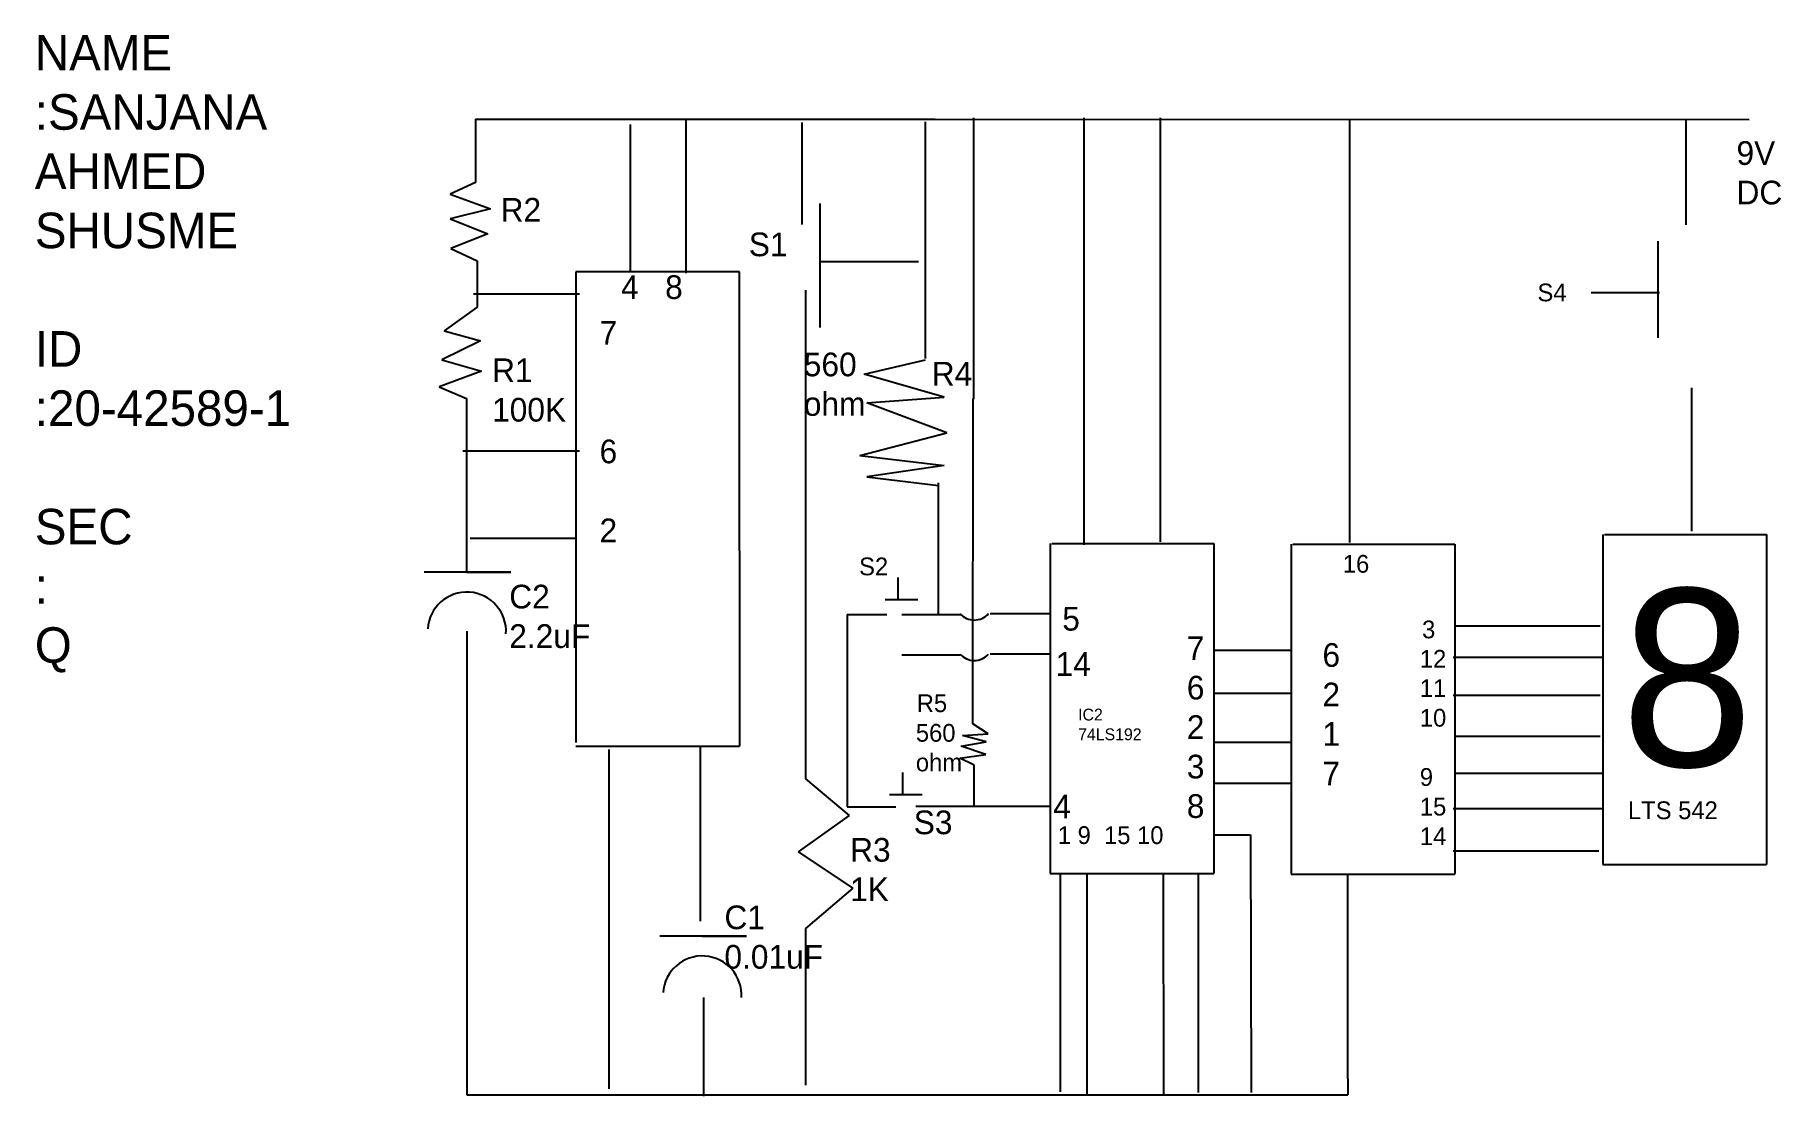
# Model space of a CAD drawing. Header units: inches. Extents: x 24 to 172, y 38 to 127.
import ezdxf

# ---------------------------------------------------------------- set-up
doc = ezdxf.new("R2010")
doc.units = ezdxf.units.IN
doc.header["$MEASUREMENT"] = 0

msp = doc.modelspace()

# ---------------------------------------------------------------- linework, layer by layer
for p, q in [((61.56, 120.09), (100.34, 120.09)), ((61.56, 120.09), (61.56, 114.73)), ((74.62, 107.19), (74.62, 119.64)), ((79.34, 107.07), (79.34, 120)), ((89.12, 111.18), (89.12, 119.8)), ((99.53, 99.87), (99.53, 119.86)), ((100.34, 120.09), (169.07, 120.04)), ((103.61, 96.45), (103.61, 120.2)), ((112.92, 84.15), (112.92, 120.2)), ((119.36, 84.39), (119.36, 120.2)), ((135.36, 84.33), (135.36, 120.01)), ((163.72, 120.04), (163.72, 111.17)), ((61.56, 114.73), (59.4, 113.76)), ((59.4, 113.76), (62.81, 112.5)), ((62.81, 112.5), (59.4, 111.67)), ((90.61, 112.97), (90.61, 102.5)), ((59.4, 111.67), (62.6, 110.41)), ((62.6, 110.41), (59.47, 109.16)), ((59.47, 109.16), (61.7, 108.12)), ((161.36, 109.78), (161.36, 101.62)), ((61.7, 108.12), (61.7, 104.22)), ((90.61, 108.05), (98.93, 108.05)), ((83.83, 107.18), (70.02, 107.18)), ((70.02, 107.18), (70.02, 83.63)), ((83.83, 83.63), (83.83, 107.18)), ((61.39, 105.33), (70.33, 105.33)), ((89.43, 64.38), (89.43, 105.64)), ((161.5, 105.42), (155.72, 105.42)), ((61.7, 104.22), (58.91, 102.2)), ((58.91, 102.2), (61.98, 101.37)), ((61.98, 101.37), (58.7, 99.76)), ((62.05, 98.79), (58.49, 97.47)), ((58.7, 99.76), (62.05, 98.79)), ((94.35, 98.54), (99.53, 99.75)), ((58.49, 97.47), (60.79, 96.49)), ((101.1, 96.61), (94.35, 98.54)), ((164.18, 97.39), (164.18, 85.29)), ((60.79, 96.49), (60.79, 81.83)), ((94.59, 96.13), (101.1, 96.61)), ((101.34, 93.6), (94.59, 96.13)), ((103.54, 69.03), (103.56, 96.49)), ((93.99, 91.67), (101.34, 93.6)), ((60.47, 92.09), (70.33, 92.09)), ((93.99, 91.67), (101.1, 90.83)), ((101.1, 90.83), (94.59, 89.87)), ((94.59, 89.87), (100.62, 89.14)), ((100.62, 78.3), (100.62, 89.38)), ((61.09, 84.7), (70.02, 84.7)), ((110.07, 84.25), (110.07, 56.38)), ((110.21, 84.25), (123.88, 84.25)), ((123.88, 84.25), (123.88, 56.66)), ((130.41, 84.21), (130.41, 56.34)), ((130.55, 84.21), (144.21, 84.21)), ((144.21, 84.21), (144.21, 56.62)), ((156.71, 85.01), (156.71, 57.14)), ((156.85, 85.01), (170.51, 85.01)), ((170.51, 85.01), (170.51, 57.42)), ((70.02, 83.63), (70.02, 67.46)), ((83.83, 83.63), (83.83, 67.15)), ((64.54, 81.83), (57.23, 81.83)), ((60.79, 81.83), (64.54, 81.83)), ((97.24, 79.53), (97.24, 81.39)), ((92.91, 78.26), (92.91, 62.02)), ((92.91, 78.26), (96.27, 78.26)), ((96.12, 79.53), (98.88, 79.53)), ((97.54, 78.26), (102.46, 78.26)), ((105, 78.34), (109.99, 78.34)), ((60.82, 76.84), (60.81, 64.48)), ((144.2, 77.29), (156.49, 77.29)), ((123.89, 75.24), (130.35, 75.24)), ((97.54, 74.85), (102.46, 74.85)), ((105, 74.93), (109.99, 74.93)), ((144.08, 74.66), (156.61, 74.66)), ((123.89, 71.61), (130.35, 71.61)), ((144.08, 71.44), (156.49, 71.44)), ((102.65, 68.04), (104.82, 68.17)), ((104.66, 67.52), (102.65, 68.04)), ((104.82, 68.17), (103.54, 69.03)), ((144.2, 67.98), (156.49, 67.98)), ((70.02, 67.15), (83.83, 67.15)), ((72.79, 66.85), (72.79, 38.21)), ((80.5, 67.15), (80.5, 52.38)), ((102.42, 66.13), (104.63, 66.43)), ((102.55, 67.15), (104.66, 67.52)), ((104.63, 66.43), (102.55, 67.15)), ((123.81, 67.49), (130.35, 67.49)), ((97.61, 63.06), (97.61, 64.92)), ((103.64, 65.54), (102.42, 66.13)), ((103.63, 62.16), (103.64, 65.54)), ((144.2, 64.87), (156.73, 64.87)), ((60.81, 64.48), (60.81, 37.71)), ((93.13, 61.3), (89.43, 64.38)), ((123.89, 64.02), (130.43, 64.02)), ((92.91, 62.02), (97.02, 62.02)), ((96.49, 63.06), (99.25, 63.06)), ((98.73, 62.09), (110.07, 62.09)), ((88.81, 58.23), (93.13, 61.3)), ((144.08, 61.89), (156.61, 61.89)), ((123.89, 59.66), (126.96, 59.66)), ((126.96, 59.66), (127.01, 37.9)), ((93.44, 55.15), (88.81, 58.23)), ((144.08, 58.31), (156.38, 58.31)), ((110.07, 56.38), (123.88, 56.38)), ((110.89, 56.38), (110.89, 37.97)), ((113.15, 56.37), (113.16, 37.73)), ((119.6, 56.38), (119.61, 37.71)), ((122.59, 37.9), (122.59, 56.38)), ((123.88, 56.66), (123.88, 56.38)), ((130.41, 56.34), (144.21, 56.34)), ((135.17, 39.05), (135.17, 56.34)), ((144.21, 56.62), (144.21, 56.34)), ((156.71, 57.14), (170.51, 57.14)), ((170.51, 57.42), (170.51, 57.14)), ((89.43, 51.76), (93.44, 55.15)), ((89.43, 38.52), (89.43, 51.76)), ((84.42, 51.11), (77.11, 51.11)), ((80.67, 51.11), (84.42, 51.11)), ((80.8, 45.91), (80.8, 37.6)), ((135.17, 39.05), (135.17, 37.71)), ((60.81, 37.71), (135.17, 37.71))]:
    msp.add_line(p, q)
for centre, radius, start, end in [((60.82, 76.84), 3.31, 356.3491, 176.3491), ((103.65, 79.38), 1.59, 221.211, 318.789), ((103.65, 75.97), 1.59, 221.211, 318.789), ((80.69, 46.12), 3.31, 356.3491, 176.3491)]:
    msp.add_arc(centre, radius, start, end)

# ---------------------------------------------------------------- texts
at = {"attachment_point": 1}
for s, insert, char_height, width in [('NAME :SANJANA AHMED SHUSME\\P\\PID :20-42589-1\\P\\PSEC : Q', (24.35, 127.19), 3, 3.1446), ('9V\\PDC', (167.99, 118.22), 2, 11.0764), ('R2', (63.67, 113.43), 2, 3.7508), ('S1', (84.62, 110.51), 2, 4.475), ('4   8', (73.84, 106.9), 2, 11.4944), ('S4', (151.19, 106.2), 1.5, 8.7847), ('7\\P\\P\\P6\\P\\P2', (72.02, 103.03), 2, 1.9359), ('560\\Pohm', (89.26, 100.37), 2, 8.4467), ('R1\\P100K', (62.95, 99.88), 2, 4.5978), ('R4', (100.06, 99.59), 2, 4.6642), ('S2', (93.93, 83.07), 1.5, 2.5398), ('16', (134.76, 83.29), 1.5, 5.1562), ('C2\\P2.2uF', (64.4, 80.77), 2, 3.6298), ('8', (158.25, 80.43), 15, 12.0312), ('5', (111.08, 78.9), 2, 3.8194), ('3', (141.45, 77.75), 1.5, 5.9201), ('7\\P6\\P2\\P3\\P8', (121.59, 76.42), 2, 11.2673), ('6\\P2\\P1\\P7', (133.04, 75.84), 2, 14.7048), ('12', (141.26, 75.27), 1.5, 8.2118), ('14', (110.51, 75.08), 2, 4.0104), ('11\\P10\\P\\P9\\P15\\P14', (141.26, 72.79), 1.5, 11.4583), (' {\\H7.5x;R5\\P560\\Pohm}', (98.72, 71.52), 0.2, 4.0104), ('IC2\\P74LS192', (112.42, 70.31), 1, 7.8298), ('4', (110.32, 63.05), 2, 5.5382), ('LTS 542', (158.83, 62.48), 1.5, 9.1667), ('S3', (98.54, 61.71), 2, 2.5092), ('R3\\P1K', (93.17, 59.39), 2, 8.3098), ('1 9  15 10', (110.7, 60.38), 1.5, 36.2847), ('C1\\P0.01uF', (82.56, 53.69), 2, 6.0472)]:
    msp.add_mtext(s, dxfattribs=dict(at, insert=insert, char_height=char_height, width=width))

doc.saveas('drawing.dxf')
